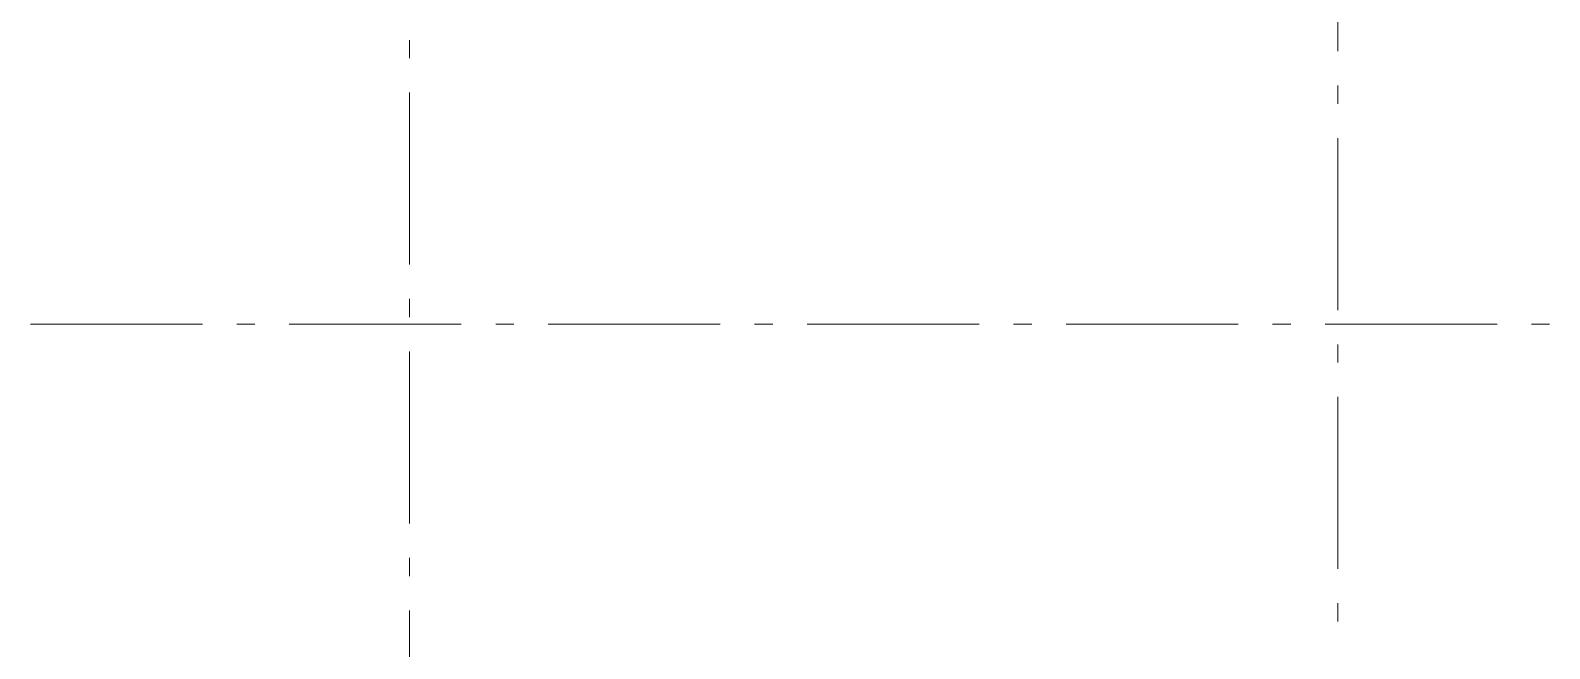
# Model space of a CAD drawing. Header units: millimetres. Extents: x -537608 to 253996, y -217170 to 186033.
# Drawn here: x -238980 to -230145, y 107784 to 111380 of the extents above; entities that cross this region are included whole.
import ezdxf

# ---------------------------------------------------------------- set-up
doc = ezdxf.new("R2010")
doc.units = ezdxf.units.MM
doc.layers.add('PDF _Геометрия', color=7, linetype='Continuous')

msp = doc.modelspace()

# ---------------------------------------------------------------- linework, layer by layer
at = {"layer": 'PDF _Геометрия', "color": 253, "lineweight": 9, "true_color": 0xaaaaaa}
for p, q in [((-231376.193, 112259.5099), (-231376.193, 111259.5104)), ((-236776.1922, 111323.7201), (-236776.1922, 111217.8852)), ((-231376.193, 111059.5097), (-231376.193, 110953.6769)), ((-236776.1922, 111017.8866), (-236776.1922, 110017.8871)), ((-231376.193, 110753.6761), (-231376.193, 109753.6766)), ((-236776.1922, 109817.8863), (-236776.1922, 109712.0535)), ((-237980.2271, 109671.2637), (-238980.2267, 109671.2637)), ((-237674.3936, 109671.2637), (-237780.2263, 109671.2637)), ((-236474.3933, 109671.2637), (-237474.3929, 109671.2637)), ((-236168.5598, 109671.2637), (-236274.3947, 109671.2637)), ((-234968.5617, 109671.2637), (-235968.5612, 109671.2637)), ((-234662.7281, 109671.2637), (-234768.5609, 109671.2637)), ((-233462.7279, 109671.2637), (-234462.7274, 109671.2637)), ((-233156.8943, 109671.2637), (-233262.7271, 109671.2637)), ((-231956.894, 109671.2637), (-232956.8936, 109671.2637)), ((-231651.0605, 109671.2637), (-231756.8954, 109671.2637)), ((-230451.0624, 109671.2637), (-231451.0619, 109671.2637)), ((-230145.2288, 109671.2637), (-230251.0616, 109671.2637)), ((-236776.1922, 109512.0528), (-236776.1922, 108512.0533)), ((-231376.193, 109553.6759), (-231376.193, 109447.8431)), ((-231376.193, 109247.8423), (-231376.193, 108247.8428)), ((-236776.1922, 108312.0525), (-236776.1922, 108206.2197)), ((-236776.1922, 108006.2211), (-236776.1922, 107006.2195)), ((-231376.193, 108047.8442), (-231376.193, 107942.0093))]:
    msp.add_line(p, q, dxfattribs=at)

doc.saveas('drawing.dxf')
